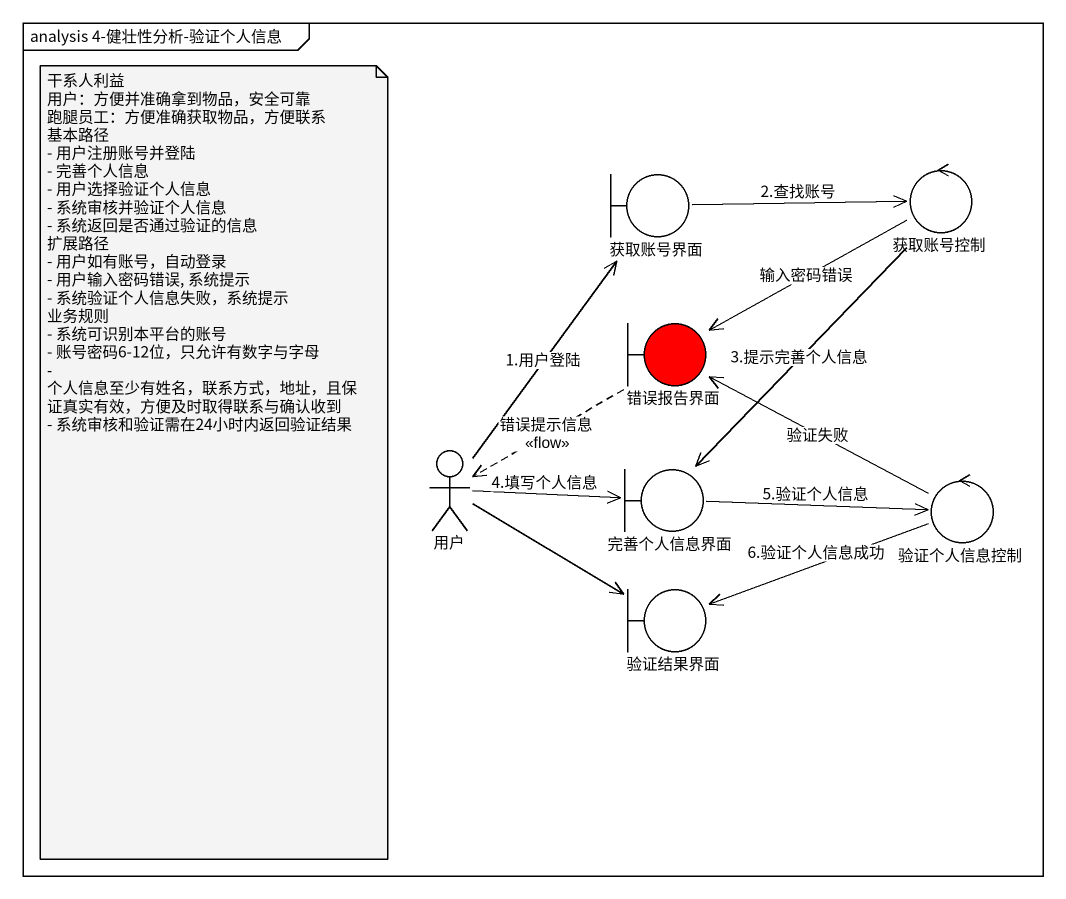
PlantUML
@startuml
mainframe analysis 4-健壮性分析-验证个人信息
boundary 获取账号界面
control 获取账号控制
boundary 错误报告界面 #FF0000
actor 用户
boundary 完善个人信息界面
control 验证个人信息控制
boundary 验证结果界面
获取账号界面 -right-> 获取账号控制 : 2.查找账号
获取账号控制 -left-> 错误报告界面 : 输入密码错误
获取账号控制 --> 完善个人信息界面 : 3.提示完善个人信息
错误报告界面 ..> 用户 : 错误提示信息\n<<flow>>
用户 -up-> 获取账号界面 : 1.用户登陆
用户 -right-> 完善个人信息界面 : 4.填写个人信息
用户 -right-> 验证结果界面
完善个人信息界面 -right-> 验证个人信息控制 : 5.验证个人信息
验证个人信息控制 -left-> 错误报告界面 : 验证失败
验证个人信息控制 -left-> 验证结果界面 : 6.验证个人信息成功
note as N1
  干系人利益
  用户：方便并准确拿到物品，安全可靠
  跑腿员工：方便准确获取物品，方便联系
  基本路径
  - 用户注册账号并登陆
  - 完善个人信息
  - 用户选择验证个人信息
  - 系统审核并验证个人信息
  - 系统返回是否通过验证的信息
  扩展路径
  - 用户如有账号，自动登录
  - 用户输入密码错误, 系统提示
  - 系统验证个人信息失败，系统提示
  业务规则
  - 系统可识别本平台的账号
  - 账号密码6-12位，只允许有数字与字母
  - 个人信息至少有姓名，联系方式，地址，且保证真实有效，方便及时取得联系与确认收到
  - 系统审核和验证需在24小时内返回验证结果
end note
@enduml
